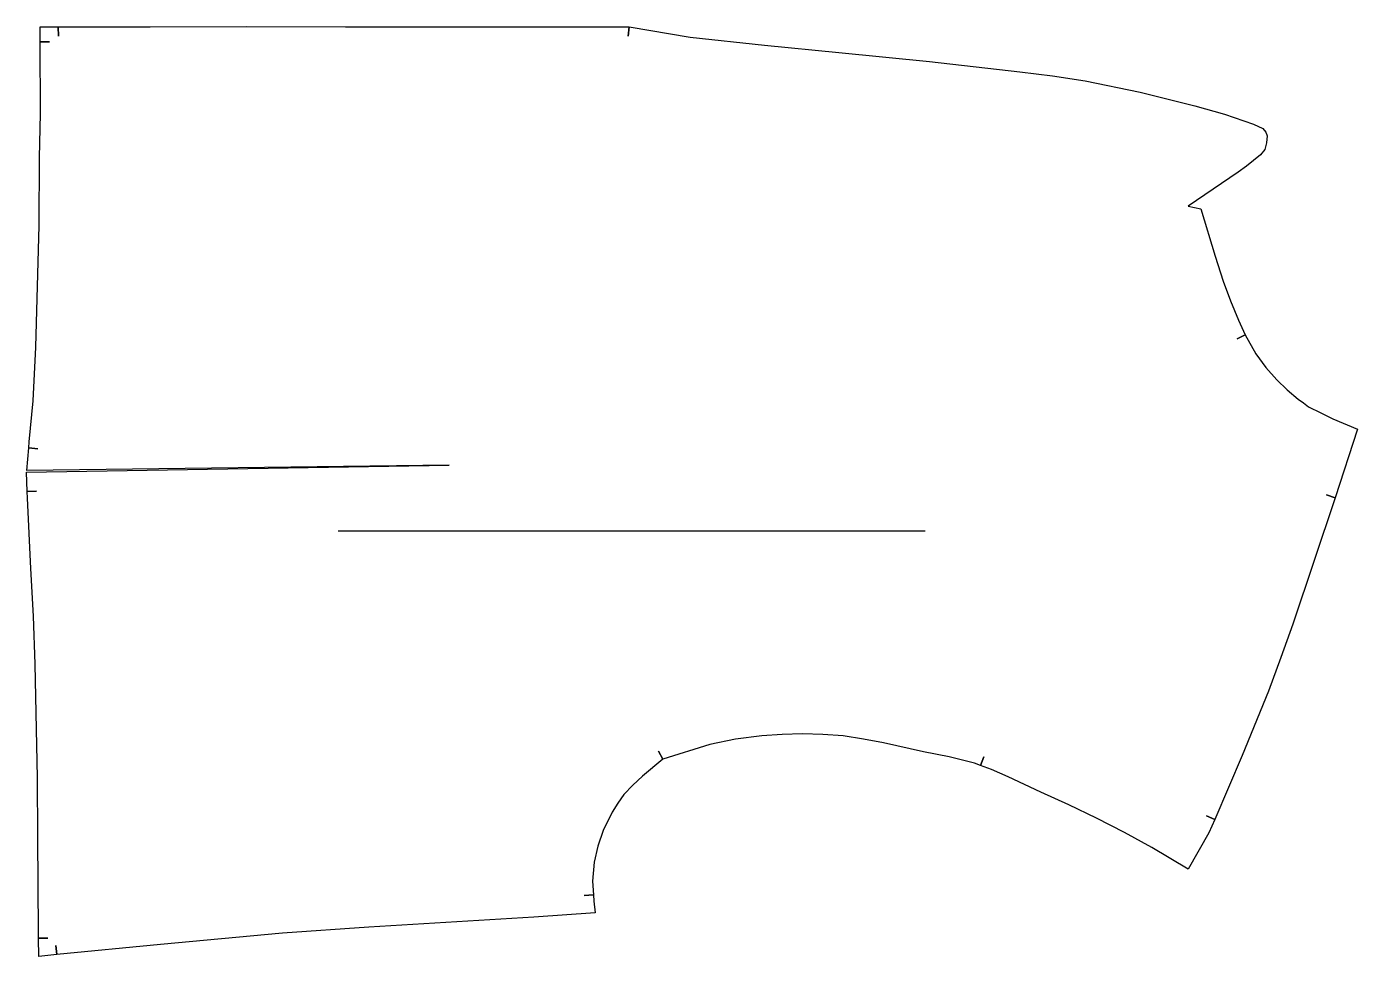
# Model space of a CAD drawing. Header units: inches. Extents: x 0 to 22.9, y 0 to 16.
import ezdxf

# ---------------------------------------------------------------- set-up
doc = ezdxf.new("R2010")
doc.units = ezdxf.units.IN

msp = doc.modelspace()

# ---------------------------------------------------------------- linework, layer by layer
at = {"layer": 'T001L001'}
for points in [[(9.789, 0.75), (8.737, 0.676), (5.892, 0.503), (4.409, 0.399), (2.308, 0.206), (0.52, 0.03), (0.504, 0.187), (0.52, 0.03), (0.209, 0), (0.207, 0.312), (0.364, 0.313), (0.207, 0.312), (0.206, 0.413), (0.195, 2.05), (0.187, 3.073), (0.149, 5.033), (0.118, 5.857), (0.071, 6.677), (0.015, 7.889), (0.011, 8.005), (0.168, 8.01), (0.011, 8.005), (0, 8.337), (7.277, 8.459), (0.002, 8.365), (0.036, 8.755), (0.192, 8.741), (0.036, 8.755), (0.045, 8.862), (0.114, 9.568), (0.161, 10.489), (0.215, 12.583), (0.222, 13.759), (0.238, 14.507), (0.235, 15.747), (0.392, 15.748), (0.235, 15.747), (0.234, 16.004), (0.546, 16.005), (0.547, 15.847), (0.546, 16.005), (2.128, 16.008), (3.788, 16.01), (5.492, 16.009), (6.656, 16.008), (9.544, 16.005), (10.374, 16.004), (10.361, 15.847), (10.374, 16.004), (11.425, 15.831), (12.707, 15.689), (13.986, 15.564), (15.55, 15.411), (17.105, 15.232), (17.667, 15.161), (18.227, 15.075), (19.178, 14.88), (20.12, 14.646), (20.628, 14.5), (21.128, 14.329), (21.286, 14.257), (21.34, 14.195), (21.365, 14.129), (21.35, 14.008), (21.321, 13.892), (21.249, 13.805), (21.009, 13.607), (20.864, 13.501), (20.003, 12.919), (20.222, 12.874), (20.468, 12.06), (20.608, 11.624), (20.732, 11.286), (20.868, 10.954), (20.986, 10.703), (20.846, 10.631), (20.986, 10.703), (21.17, 10.375), (21.34, 10.142), (21.532, 9.926), (21.709, 9.755), (21.898, 9.596), (21.987, 9.529), (22.078, 9.463), (22.286, 9.358), (22.496, 9.255), (22.917, 9.077), (22.536, 7.898), (22.386, 7.947), (22.536, 7.898), (21.807, 5.72), (21.599, 5.149), (21.388, 4.564), (20.931, 3.457), (20.46, 2.356), (20.317, 2.42), (20.46, 2.356), (20.356, 2.13), (20.003, 1.502), (19.38, 1.874), (18.906, 2.135), (18.425, 2.382), (17.946, 2.607), (17.466, 2.828), (16.901, 3.093), (16.615, 3.218), (16.427, 3.289), (16.482, 3.436), (16.427, 3.289), (16.324, 3.328), (15.886, 3.434), (15.443, 3.52), (14.759, 3.676), (14.412, 3.743), (14.062, 3.795), (13.711, 3.823), (13.359, 3.831), (13.009, 3.822), (12.66, 3.798), (12.209, 3.742), (11.765, 3.648), (10.957, 3.395), (10.882, 3.534), (10.957, 3.395), (10.607, 3.103), (10.441, 2.95), (10.286, 2.785), (10.179, 2.639), (10.085, 2.485), (9.929, 2.165), (9.836, 1.899), (9.773, 1.623), (9.743, 1.295), (9.76, 1.061), (9.603, 1.05), (9.76, 1.061), (9.767, 0.952), (9.789, 0.75)], [(5.366, 7.325), (15.475, 7.325)]]:
    msp.add_lwpolyline(points, dxfattribs=at)

doc.saveas('drawing.dxf')
